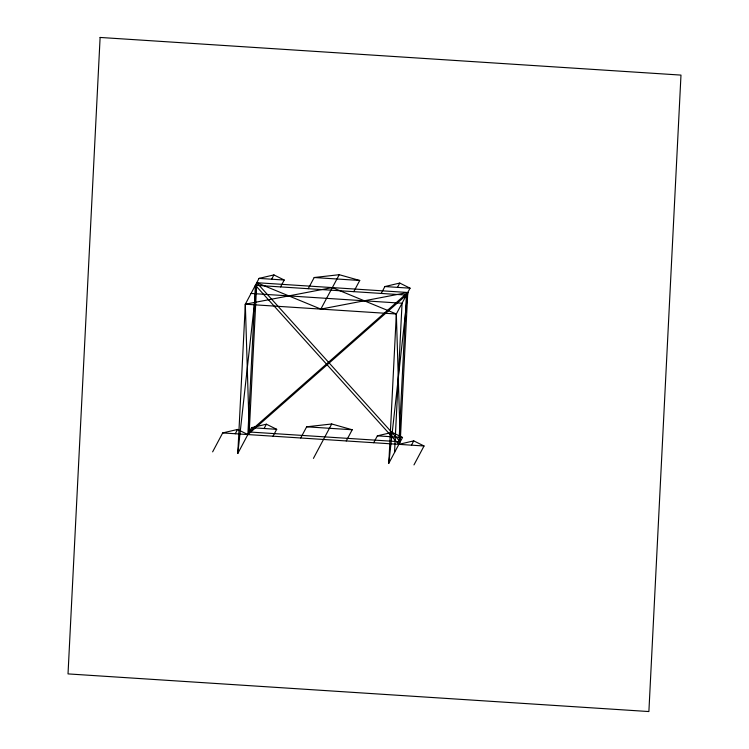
<?xml version="1.0" encoding="UTF-8"?>
<svg xmlns="http://www.w3.org/2000/svg" width="749" height="749" viewBox="0 0 749 749"><rect width="100%" height="100%" fill="white"/><g stroke="black" fill="none" stroke-linecap="round" stroke-linejoin="round"><path stroke-width="1.12" d="M273.029 436.199L276.69 429.317L266.391 424.196L251.524 427.679L237.798 453.491L245.326 304.206L259.051 278.394L273.919 274.911L284.217 280.032L280.557 286.914M212.632 451.862L222.696 432.931L237.564 429.449L247.863 434.56L255.39 285.275L406.398 295.069L398.871 444.354L413.738 440.861L424.037 445.983L413.972 464.904M373.704 442.725L377.365 435.843L392.233 432.351L402.531 437.472L388.806 463.275L407.774 292.484L320.834 309.094L256.767 282.701L249.239 431.986L400.247 441.77L407.774 292.484L256.767 282.701L237.798 453.491M388.806 463.275L396.333 313.99L410.059 288.187L399.76 283.066L384.892 286.549L381.232 293.439M394.526 452.527L402.054 303.242L251.046 293.449M271.634 279.208L273.919 274.911M308.242 288.702L314.187 277.523L339.25 274.696L359.735 280.472L353.781 291.661M235.28 433.746L237.564 429.449M320.834 309.094L339.25 274.696M264.107 428.503L266.391 424.196M300.714 437.987L306.659 426.808L331.723 423.981L352.208 429.757L346.253 440.946M397.476 287.373L399.76 283.066M313.428 458.388L331.723 423.981M389.948 436.658L392.233 432.351M411.454 445.168L413.738 440.861M407.774 292.484L249.239 431.986L245.326 304.206L332.266 287.588L396.333 313.99L400.247 441.77L256.767 282.701M247.863 434.56L406.398 295.069M314.187 277.523L359.735 280.472M259.051 278.394L284.217 280.032M384.892 286.549L410.059 288.187M245.326 304.206L396.333 313.99M306.659 426.808L352.208 429.757M251.524 427.679L276.69 429.317M377.365 435.843L402.531 437.472M222.696 432.931L424.037 445.983M255.39 285.275L398.871 444.354M100.113 37.45L68.019 673.903L648.887 711.55L680.981 75.097L100.113 37.45"/></g></svg>
